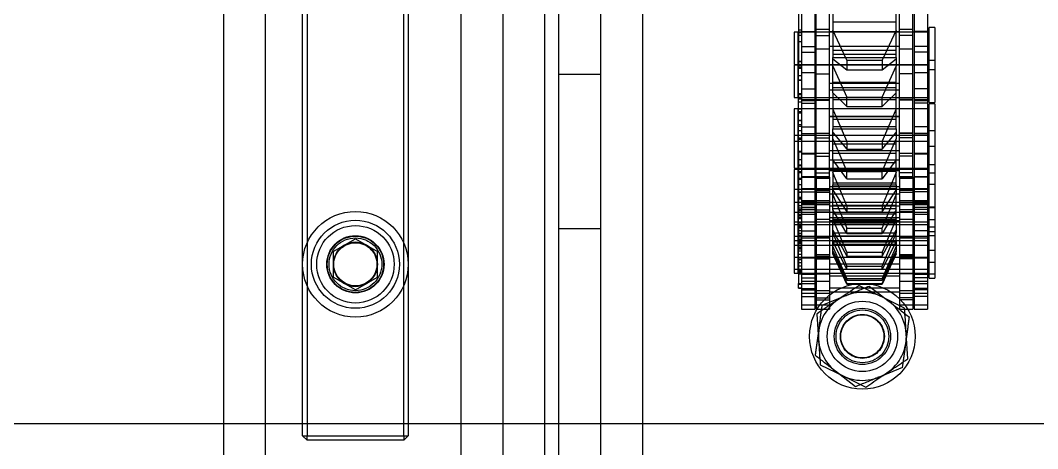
# Model space of a CAD drawing. Header units: metres. Extents: x 0 to 63075, y 0 to 44550.
# Drawn here: x 14254.1 to 14369.7, y 24550 to 24598.7 of the extents above; entities that cross this region are included whole.
import ezdxf

# ---------------------------------------------------------------- set-up
doc = ezdxf.new("R2010")
doc.units = ezdxf.units.M
doc.header["$LTSCALE"] = 75
for name, pattern in [('CENTER2', [28.575, 19.05, -3.175, 3.175, -3.175]), ('CENTERX2', [101.6, 63.5, -12.7, 12.7, -12.7]), ('HIDDEN2', [4.7625, 3.175, -1.5875])]:
    doc.linetypes.add(name, pattern=pattern)
for name, color, linetype in [('SC1', 7, 'CENTER2'), ('SDM', 7, 'Continuous'), ('SL1', 8, 'Continuous'), ('SL4', 4, 'Continuous'), ('ST1', 7, 'HIDDEN2')]:
    doc.layers.add(name, color=color, linetype=linetype)

# ---------------------------------------------------------------- blocks, each defined once
blk = doc.blocks.new('A$C29c634ac')
at = {"layer": 'SL1'}
blk.add_line((6720.01, 1884.47), (5380.01, 1884.47), dxfattribs=at)
blk = doc.blocks.new('A$Ca53c419a')
at = {"layer": 'SL4'}
for p, q in [((378.02, 533.86), (91.19, 533.86)), ((378.19, 529.11), (86.44, 529.11)), ((138.3, 518.86), (139.74, 521.37)), ((142.64, 521.37), (139.74, 521.37)), ((142.64, 521.37), (144.09, 518.86)), ((138.3, 518.86), (139.74, 516.35)), ((144.09, 518.86), (142.64, 516.35)), ((139.74, 516.35), (142.64, 516.35)), ((344.4, 506.88), (117.69, 506.88)), ((378.19, 502.11), (86.44, 502.11)), ((381.19, 497.36), (91.19, 497.36)), ((1004.76, 495.77), (54.76, 495.77)), ((215, 486.24), (59.76, 486.24)), ((129.78, 466.03), (128.51, 463.44)), ((135.54, 466.42), (132.66, 466.23)), ((136.22, 456.45), (137.49, 459.04)), ((130.46, 456.06), (133.34, 456.25))]:
    blk.add_line(p, q, dxfattribs=at)
for radius in [6, 5, 4.4]:
    blk.add_circle((141.19, 518.86), radius, dxfattribs=at)
for centre, radius, start, end in [((141.19, 518.86), 2.51, 90, 150), ((141.19, 518.86), 2.51, 30, 90), ((141.19, 518.86), 2.51, 150, 210), ((141.19, 518.86), 2.51, 330, 30), ((141.19, 518.86), 2.51, 210, 270), ((141.19, 518.86), 2.51, 270, 330), ((133, 461.24), 5, 93.8649, 153.8649), ((133, 461.24), 5, 33.8649, 93.8649), ((133, 461.24), 5, 333.8649, 33.8649), ((133, 461.24), 5, 153.8649, 213.8649), ((133, 461.24), 5, 273.8649, 333.8649), ((133, 461.24), 5, 213.8649, 273.8649)]:
    blk.add_arc(centre, radius, start, end, dxfattribs=at)
for points, knots in [([(132.66, 466.23), (132.59, 466.22), (131.62, 466.16), (130.67, 466.09), (129.78, 466.03)], [0, 0, 0, 0, 0.070201, 1, 1, 1, 1]), ([(137.15, 464.03), (137.03, 464.21), (136.48, 465.03), (135.95, 465.82), (135.54, 466.42)], [0, 0, 0, 0, 0.231849, 1, 1, 1, 1]), ([(138.76, 461.63), (138.65, 461.79), (138.13, 462.57), (137.58, 463.39), (137.15, 464.03)], [0, 0, 0, 0, 0.211001, 1, 1, 1, 1]), ([(128.51, 463.44), (128.48, 463.38), (128.05, 462.51), (127.63, 461.65), (127.24, 460.85)], [0, 0, 0, 0, 0.0702006, 1, 1, 1, 1]), ([(137.49, 459.04), (137.52, 459.1), (137.95, 459.97), (138.37, 460.83), (138.76, 461.63)], [0, 0, 0, 0, 0.070201, 1, 1, 1, 1]), ([(127.24, 460.85), (127.65, 460.24), (128.18, 459.45), (128.72, 458.64), (128.85, 458.45)], [0, 0, 0, 0, 0.7681507, 1, 1, 1, 1]), ([(128.85, 458.45), (129.28, 457.81), (129.82, 457), (130.35, 456.22), (130.46, 456.06)], [0, 0, 0, 0, 0.788999, 1, 1, 1, 1]), ([(133.34, 456.25), (133.41, 456.26), (134.38, 456.32), (135.33, 456.39), (136.22, 456.45)], [0, 0, 0, 0, 0.070201, 1, 1, 1, 1])]:
    blk.add_open_spline(points, degree=3, knots=knots, dxfattribs=at)
at = {"layer": 'ST1'}
for p, q in [((381.19, 529.11), (86.44, 529.11)), ((121.69, 524.86), (121.19, 524.36)), ((121.19, 524.36), (121.69, 524.36)), ((121.19, 513.36), (121.19, 524.36)), ((121.69, 524.86), (121.69, 524.36)), ((121.69, 524.86), (340.69, 524.86)), ((121.69, 524.36), (121.69, 513.36)), ((340.69, 524.36), (121.69, 524.36)), ((121.19, 513.36), (121.69, 512.86)), ((121.69, 513.36), (121.19, 513.36)), ((121.69, 513.36), (340.69, 513.36)), ((121.69, 513.36), (121.69, 512.86)), ((340.69, 512.86), (121.69, 512.86)), ((381.19, 506.88), (81.19, 506.88)), ((378.19, 497.36), (91.19, 497.36)), ((145.26, 495.77), (145.26, 491)), ((162.76, 491), (162.76, 495.77)), ((1004.76, 491), (4.76, 491)), ((138.47, 468.49), (138.94, 468.49)), ((138.47, 468.49), (138.47, 468.16)), ((138.51, 468.49), (138.51, 468.16)), ((138.94, 468.49), (139.02, 468.49)), ((138.94, 468.49), (138.94, 468.16)), ((139.02, 468.49), (139.02, 468.16)), ((141.74, 468.49), (139.02, 468.49)), ((140.1, 468.49), (140.1, 468.16)), ((140.64, 469), (140.18, 469)), ((140.18, 469), (140.18, 468.53)), ((140.18, 468.53), (140.64, 468.53)), ((140.18, 468.49), (140.18, 466.64)), ((140.32, 468.49), (140.32, 468.16)), ((140.4, 468.49), (140.4, 468.16)), ((140.45, 468.16), (140.45, 468.49)), ((140.55, 468.53), (140.55, 468.16)), ((143.37, 469), (140.64, 469)), ((140.64, 469), (140.64, 468.53)), ((140.64, 468.53), (143.37, 468.53)), ((140.64, 468.49), (140.64, 466.64)), ((141.01, 468.53), (141.01, 468.16)), ((141.38, 468.49), (141.38, 468.16)), ((141.74, 468.49), (141.74, 468.16)), ((141.74, 468.49), (144.46, 468.49)), ((141.75, 468.16), (141.75, 468.49)), ((141.97, 468.49), (141.97, 468.16)), ((141.99, 469), (141.99, 468.53)), ((141.99, 468.49), (141.99, 466.64)), ((142.35, 468.53), (142.35, 468.16)), ((142.72, 468.49), (142.72, 468.16)), ((142.92, 468.16), (142.92, 468.49)), ((142.94, 468.49), (142.94, 468.16)), ((143.02, 468.49), (143.02, 468.16)), ((143.13, 468.49), (143.13, 468.16)), ((143.33, 468.49), (143.33, 468.16)), ((145.61, 469), (143.37, 469)), ((143.37, 469), (143.37, 468.53)), ((143.37, 468.53), (147.06, 468.53)), ((143.37, 468.49), (143.37, 466.64)), ((143.5, 468.16), (143.5, 468.53)), ((143.65, 468.49), (143.65, 468.16)), ((143.7, 468.49), (143.7, 468.16)), ((143.74, 468.53), (143.74, 468.16)), ((143.87, 468.53), (143.87, 469)), ((143.87, 466.64), (143.87, 468.49)), ((143.96, 468.16), (143.96, 468.53)), ((144, 468.49), (144, 468.16)), ((144.01, 468.49), (144.01, 468.16)), ((144.05, 468.16), (144.05, 468.49)), ((144.3, 468.49), (144.3, 468.16)), ((144.33, 468.53), (144.33, 469)), ((144.33, 466.64), (144.33, 468.49)), ((144.46, 468.49), (144.46, 468.16)), ((145.73, 468.49), (144.48, 468.49)), ((144.48, 468.49), (144.48, 468.16)), ((144.74, 468.49), (144.74, 468.16)), ((145.01, 468.49), (145.01, 468.16)), ((145.31, 468.16), (145.31, 468.53)), ((145.4, 468.49), (145.4, 468.16)), ((145.54, 468.49), (145.54, 468.16)), ((147.06, 469), (145.61, 469)), ((145.68, 468.53), (145.68, 469)), ((145.68, 466.64), (145.68, 468.49)), ((145.73, 468.49), (145.73, 468.16)), ((145.73, 468.49), (146.55, 468.49)), ((145.95, 468.49), (145.95, 468.16)), ((145.96, 468.49), (145.96, 468.16)), ((146.01, 469), (146.01, 468.53)), ((146.01, 468.49), (146.01, 466.64)), ((146.03, 468.49), (146.03, 468.16)), ((146.38, 468.53), (146.38, 468.16)), ((146.55, 468.49), (147.13, 468.49)), ((146.55, 468.49), (146.55, 468.16)), ((146.69, 468.16), (146.69, 468.53)), ((146.89, 468.49), (146.89, 468.16)), ((148.26, 469), (147.06, 469)), ((147.06, 468.53), (147.06, 469)), ((147.06, 468.53), (148.26, 468.53)), ((147.06, 466.64), (147.06, 468.49)), ((147.13, 468.49), (147.13, 468.16)), ((154.03, 468.49), (147.13, 468.49)), ((147.35, 468.49), (147.35, 468.16)), ((147.35, 468.49), (147.35, 468.16)), ((147.38, 468.16), (147.38, 468.49)), ((147.59, 468.49), (147.59, 468.16)), ((147.86, 468.49), (147.86, 468.16)), ((151.11, 469), (148.26, 469)), ((148.26, 469), (148.26, 468.53)), ((148.26, 468.53), (151.95, 468.53)), ((148.26, 468.49), (148.26, 466.64)), ((148.62, 468.49), (148.62, 468.16)), ((148.63, 468.53), (148.63, 468.16)), ((148.68, 468.49), (148.68, 468.16)), ((148.76, 468.16), (148.76, 468.49)), ((149.33, 468.16), (149.33, 468.53)), ((149.41, 468.49), (149.41, 468.16)), ((149.7, 468.53), (149.7, 469)), ((149.7, 466.64), (149.7, 468.49)), ((150.24, 468.49), (150.24, 468.16)), ((150.85, 468.49), (150.85, 468.16)), ((150.97, 468.49), (150.97, 468.16)), ((151.95, 469), (151.11, 469)), ((151.58, 468.16), (151.58, 468.53)), ((151.73, 468.49), (151.73, 468.16)), ((151.95, 468.53), (151.95, 469)), ((151.95, 466.64), (151.95, 468.49)), ((153.08, 469), (152.12, 469)), ((152.12, 469), (152.12, 468.53)), ((152.12, 468.53), (155.17, 468.53)), ((152.12, 468.49), (152.12, 466.64)), ((152.41, 468.49), (152.41, 468.16)), ((152.49, 468.53), (152.49, 468.16)), ((155.17, 469), (153.08, 469)), ((153.09, 468.49), (153.09, 468.16)), ((153.96, 468.49), (153.96, 468.16)), ((154.03, 468.49), (154.03, 468.16)), ((154.03, 468.49), (157.53, 468.49)), ((158.02, 469), (155.17, 469)), ((155.17, 469), (155.17, 468.53)), ((155.17, 468.53), (158.86, 468.53)), ((155.17, 468.49), (155.17, 466.64)), ((155.39, 468.49), (155.39, 468.16)), ((155.44, 468.16), (155.44, 468.53)), ((155.54, 468.53), (155.54, 468.16)), ((155.81, 468.53), (155.81, 469)), ((155.81, 466.64), (155.81, 468.49)), ((156.38, 468.49), (156.38, 468.16)), ((156.88, 468.49), (156.88, 468.16)), ((157.08, 468.49), (157.08, 468.16)), ((157.52, 468.49), (158.86, 468.49)), ((157.52, 468.16), (157.52, 468.49)), ((157.53, 468.49), (157.53, 468.16)), ((158.86, 469), (158.02, 469)), ((158.41, 468.49), (158.41, 468.16)), ((158.49, 468.16), (158.49, 468.53)), ((158.55, 468.49), (158.55, 468.16)), ((158.86, 468.53), (158.86, 469)), ((158.86, 468.49), (158.86, 468.16)), ((158.86, 468.49), (160.01, 468.49)), ((158.86, 466.64), (158.86, 468.49)), ((159.65, 468.49), (159.65, 468.16)), ((160, 468.49), (160, 468.16)), ((160.01, 468.49), (160.01, 468.16)), ((160.01, 468.49), (160.57, 468.49)), ((160.57, 469), (160.12, 469)), ((160.12, 469), (160.12, 468.53)), ((160.12, 468.53), (163.81, 468.53)), ((160.16, 468.49), (160.16, 468.16)), ((160.48, 468.49), (160.48, 468.16)), ((160.49, 468.53), (160.49, 468.16)), ((163.81, 469), (160.57, 469)), ((160.57, 468.49), (162.16, 468.49)), ((160.57, 468.16), (160.57, 468.49)), ((162.09, 468.49), (162.09, 468.16)), ((162.16, 468.49), (163.6, 468.49)), ((162.16, 468.49), (162.16, 468.16)), ((162.62, 468.49), (162.62, 468.16)), ((163.44, 468.16), (163.44, 468.53)), ((163.6, 468.49), (163.6, 468.16)), ((173.82, 468.49), (163.6, 468.49)), ((163.77, 468.49), (163.77, 468.16)), ((163.81, 468.53), (163.81, 469)), ((163.81, 466.64), (163.81, 468.49)), ((167.2, 469), (163.87, 469)), ((163.87, 469), (163.87, 468.53)), ((163.87, 468.53), (167.56, 468.53)), ((163.87, 468.49), (163.87, 466.64)), ((164.24, 468.53), (164.24, 468.16)), ((164.28, 468.49), (164.28, 468.16)), ((166.49, 468.49), (166.49, 468.16)), ((167.19, 468.16), (167.19, 468.53)), ((167.56, 469), (167.2, 469)), ((167.54, 468.49), (167.54, 468.16)), ((167.56, 468.53), (167.56, 469)), ((167.56, 466.64), (167.56, 468.49)), ((167.83, 468.49), (167.83, 468.16)), ((136.57, 468.16), (136.1, 468.16)), ((136.1, 468.16), (136.1, 466.64)), ((138.29, 468.16), (136.57, 468.16)), ((136.57, 468.16), (136.57, 466.64)), ((137.53, 468.16), (137.53, 466.64)), ((137.91, 468.16), (137.91, 466.64)), ((138.29, 468.16), (138.29, 466.64)), ((139.29, 468.16), (138.29, 468.16)), ((138.43, 468.16), (138.43, 466.64)), ((138.96, 466.64), (138.96, 468.16)), ((144.19, 468.16), (139.29, 468.16)), ((139.29, 468.16), (139.29, 466.64)), ((139.65, 468.16), (139.65, 466.64)), ((140.01, 466.64), (140.01, 468.16)), ((140.18, 468.16), (140.18, 453.66)), ((140.64, 468.16), (140.64, 453.66)), ((141.93, 468.16), (141.93, 466.64)), ((141.99, 468.16), (141.99, 453.66)), ((143.37, 468.16), (143.37, 453.66)), ((143.87, 453.66), (143.87, 468.16)), ((147.64, 468.16), (144.19, 468.16)), ((144.19, 468.16), (144.19, 466.64)), ((144.33, 453.66), (144.33, 468.16)), ((145, 468.16), (145, 466.64)), ((145.68, 453.66), (145.68, 468.16)), ((146.01, 468.16), (146.01, 453.66)), ((146.9, 468.16), (146.9, 466.64)), ((147.06, 453.66), (147.06, 468.16)), ((147.42, 468.16), (147.42, 466.64)), ((147.64, 468.16), (147.64, 466.64)), ((151.1, 468.16), (147.64, 468.16)), ((147.69, 468.16), (147.69, 466.64)), ((147.94, 466.64), (147.94, 468.16)), ((148.05, 468.16), (148.05, 466.64)), ((148.05, 468.16), (148.05, 466.64)), ((148.06, 468.16), (148.06, 466.64)), ((148.07, 466.64), (148.07, 468.16)), ((148.26, 468.16), (148.26, 453.66)), ((148.32, 468.16), (148.32, 466.64)), ((148.41, 466.64), (148.41, 468.16)), ((149.41, 468.16), (149.41, 466.64)), ((149.7, 453.66), (149.7, 468.16)), ((149.75, 466.64), (149.75, 468.16)), ((151.1, 468.16), (151.1, 466.64)), ((159.89, 468.16), (151.1, 468.16)), ((151.13, 466.64), (151.13, 468.16)), ((151.95, 453.66), (151.95, 468.16)), ((152.12, 468.16), (152.12, 453.66)), ((153.75, 468.16), (153.75, 466.64)), ((153.76, 468.16), (153.76, 466.64)), ((153.77, 466.64), (153.77, 468.16)), ((155.17, 468.16), (155.17, 453.66)), ((155.81, 453.66), (155.81, 468.16)), ((156.03, 468.16), (156.03, 466.64)), ((156.04, 468.16), (156.04, 466.64)), ((156.82, 468.16), (156.82, 466.64)), ((158.86, 453.66), (158.86, 468.16)), ((159.48, 468.16), (159.48, 466.64)), ((165.3, 468.16), (159.8, 468.16)), ((159.8, 468.16), (159.8, 466.64)), ((159.89, 466.64), (159.89, 468.16)), ((160.12, 468.16), (160.12, 466.64)), ((160.12, 468.16), (160.12, 453.66)), ((161.12, 468.16), (161.12, 466.64)), ((162.93, 466.64), (162.93, 468.16)), ((163.81, 453.66), (163.81, 468.16)), ((163.87, 468.16), (163.87, 453.66)), ((165.3, 468.16), (165.3, 466.64)), ((170.4, 468.16), (165.3, 468.16)), ((165.93, 468.16), (165.93, 466.64)), ((167.56, 453.66), (167.56, 468.16)), ((167.63, 468.16), (167.63, 466.64)), ((136.57, 466.64), (136.1, 466.64)), ((136.57, 466.49), (136.1, 466.49)), ((136.1, 466.49), (136.1, 464.96)), ((138.29, 466.64), (136.57, 466.64)), ((139.29, 466.49), (136.57, 466.49)), ((136.57, 466.49), (136.57, 464.96)), ((137.15, 466.49), (137.15, 464.96)), ((137.38, 466.49), (137.38, 464.96)), ((137.91, 466.49), (137.91, 464.96)), ((138.19, 464.96), (138.19, 466.49)), ((139.29, 466.64), (138.29, 466.64)), ((144.19, 466.64), (139.29, 466.64)), ((141.82, 466.49), (139.29, 466.49)), ((139.29, 466.49), (139.29, 464.96)), ((140.1, 466.49), (140.1, 464.96)), ((140.18, 466.49), (140.18, 464.96)), ((140.64, 466.49), (140.64, 464.96)), ((141.82, 466.49), (141.82, 464.96)), ((144.19, 466.49), (141.82, 466.49)), ((141.93, 466.49), (141.93, 464.96)), ((141.99, 466.49), (141.99, 464.96)), ((142.11, 466.49), (142.11, 464.96)), ((142.28, 464.96), (142.28, 466.49)), ((143.37, 466.49), (143.37, 464.96)), ((143.87, 464.96), (143.87, 466.49)), ((147.64, 466.64), (144.19, 466.64)), ((151.09, 466.49), (144.19, 466.49)), ((144.19, 466.49), (144.19, 464.96)), ((144.27, 466.49), (144.27, 464.96)), ((144.33, 464.96), (144.33, 466.49)), ((144.36, 464.96), (144.36, 466.49)), ((145.68, 464.96), (145.68, 466.49)), ((146.01, 466.49), (146.01, 464.96)), ((146.32, 466.49), (146.32, 464.96)), ((147.06, 464.96), (147.06, 466.49)), ((147.13, 466.49), (147.13, 464.96)), ((147.36, 466.49), (147.36, 464.96)), ((151.1, 466.64), (147.64, 466.64)), ((147.94, 464.96), (147.94, 466.49)), ((148.05, 466.49), (148.05, 464.96)), ((148.26, 466.49), (148.26, 464.96)), ((148.41, 464.96), (148.41, 466.49)), ((149.4, 466.49), (149.4, 464.96)), ((149.58, 466.49), (149.58, 464.96)), ((149.7, 464.96), (149.7, 466.49)), ((149.75, 464.96), (149.75, 466.49)), ((150.96, 466.49), (150.96, 464.96)), ((151.05, 466.49), (151.05, 464.96)), ((151.09, 466.49), (155.55, 466.49)), ((151.09, 466.49), (151.09, 464.96)), ((159.89, 466.64), (151.1, 466.64)), ((151.13, 464.96), (151.13, 466.49)), ((151.59, 466.49), (151.59, 464.96)), ((151.95, 464.96), (151.95, 466.49)), ((152.08, 466.49), (152.08, 464.96)), ((152.12, 466.49), (152.12, 464.96)), ((153.49, 466.49), (153.49, 464.96)), ((153.77, 464.96), (153.77, 466.49)), ((155.17, 466.49), (155.17, 464.96)), ((155.55, 466.49), (155.55, 464.96)), ((155.55, 466.49), (159.9, 466.49)), ((155.81, 464.96), (155.81, 466.49)), ((156.03, 464.96), (156.03, 466.49)), ((156.08, 466.49), (156.08, 464.96)), ((158.86, 464.96), (158.86, 466.49)), ((165.3, 466.64), (159.8, 466.64)), ((159.85, 466.49), (159.85, 464.96)), ((159.9, 466.49), (159.9, 464.96)), ((159.9, 466.49), (170.01, 466.49)), ((160.12, 466.49), (160.12, 464.96)), ((162.83, 466.49), (162.83, 464.96)), ((163.81, 464.96), (163.81, 466.49)), ((163.85, 466.49), (163.85, 464.96)), ((163.87, 466.49), (163.87, 464.96)), ((170.4, 466.64), (165.3, 466.64)), ((165.68, 466.49), (165.68, 464.96)), ((167.18, 466.49), (167.18, 464.96)), ((167.56, 464.96), (167.56, 466.49)), ((167.88, 464.96), (167.88, 466.49)), ((136.57, 464.96), (136.1, 464.96)), ((136.54, 465.8), (137.63, 463.13)), ((139.29, 464.96), (136.57, 464.96)), ((138.06, 464.96), (138.06, 457.03)), ((138.53, 464.96), (138.53, 457.03)), ((141.82, 464.96), (139.29, 464.96)), ((139.87, 464.96), (139.87, 457.03)), ((140.18, 464.96), (140.18, 457.03)), ((140.64, 464.96), (140.64, 457.03)), ((141.25, 464.96), (141.25, 457.03)), ((144.19, 464.96), (141.82, 464.96)), ((141.99, 464.96), (141.99, 457.03)), ((143.37, 464.96), (143.37, 457.03)), ((143.87, 457.03), (143.87, 464.96)), ((143.89, 464.96), (143.89, 457.03)), ((151.09, 464.96), (144.19, 464.96)), ((144.33, 457.03), (144.33, 464.96)), ((145.68, 457.03), (145.68, 464.96)), ((145.98, 457.03), (145.98, 464.96)), ((146.01, 464.96), (146.01, 457.03)), ((146.15, 464.96), (146.15, 457.03)), ((146.45, 457.03), (146.45, 464.96)), ((147.06, 457.03), (147.06, 464.96)), ((147.79, 457.03), (147.79, 464.96)), ((148.26, 464.96), (148.26, 457.03)), ((149.17, 457.03), (149.17, 464.96)), ((149.7, 457.03), (149.7, 464.96)), ((150.01, 464.96), (150.01, 457.03)), ((151.09, 464.96), (155.55, 464.96)), ((151.81, 457.03), (151.81, 464.96)), ((151.95, 457.03), (151.95, 464.96)), ((152.12, 464.96), (152.12, 457.03)), ((153.05, 464.96), (153.05, 457.03)), ((154.07, 457.03), (154.07, 464.96)), ((155.17, 464.96), (155.17, 457.03)), ((155.55, 464.96), (159.9, 464.96)), ((155.81, 457.03), (155.81, 464.96)), ((157.93, 457.03), (157.93, 464.96)), ((158, 464.96), (158, 457.03)), ((158.86, 457.03), (158.86, 464.96)), ((159.9, 464.96), (170.01, 464.96)), ((160.12, 464.96), (160.12, 457.03)), ((160.97, 457.03), (160.97, 464.96)), ((161.76, 464.96), (161.76, 457.03)), ((163.81, 457.03), (163.81, 464.96)), ((163.87, 464.96), (163.87, 457.03)), ((165.92, 457.03), (165.92, 464.96)), ((167.56, 457.03), (167.56, 464.96)), ((167.64, 464.96), (167.64, 457.03)), ((127.28, 462.02), (129.05, 464.3)), ((138.92, 463), (142.38, 464.6)), ((142.59, 464.6), (139, 463)), ((142.7, 464.6), (139.38, 463)), ((139.58, 463), (143.26, 464.6)), ((140.64, 463), (143.76, 464.6)), ((144.74, 464.6), (140.98, 463)), ((145.06, 464.6), (142.13, 463)), ((142.38, 464.6), (142.59, 464.6)), ((142.58, 463), (146.37, 464.6)), ((142.59, 464.6), (143.73, 464.6)), ((143.48, 464.6), (143.48, 457.4)), ((143.73, 464.6), (143.73, 457.4)), ((143.76, 464.6), (144.74, 464.6)), ((143.77, 464.6), (143.77, 457.4)), ((144.41, 464.6), (144.41, 457.4)), ((144.68, 463), (147.36, 464.6)), ((144.74, 464.6), (145.9, 464.6)), ((144.78, 464.6), (144.78, 457.4)), ((149.08, 464.6), (145.28, 463)), ((145.9, 464.6), (145.9, 457.4)), ((147.36, 464.6), (145.9, 464.6)), ((146.04, 464.6), (146.04, 457.4)), ((146.26, 457.4), (146.26, 464.6)), ((146.9, 457.4), (146.9, 464.6)), ((149.6, 464.6), (147.14, 463)), ((147.36, 464.6), (149.08, 464.6)), ((147.53, 464.6), (147.53, 457.4)), ((147.84, 463), (151.62, 464.6)), ((147.88, 457.4), (147.88, 464.6)), ((148.26, 464.6), (148.26, 457.4)), ((149.08, 464.6), (150.22, 464.6)), ((149.78, 457.4), (149.78, 464.6)), ((150.22, 464.6), (150.22, 457.4)), ((153.06, 464.6), (150.22, 464.6)), ((150.45, 464.6), (150.45, 457.4)), ((150.91, 463), (153.06, 464.6)), ((151.72, 457.4), (151.72, 464.6)), ((155.46, 464.6), (151.74, 463)), ((152.75, 464.6), (152.75, 457.4)), ((153.06, 464.6), (155.46, 464.6)), ((153.82, 464.6), (153.82, 457.4)), ((156.16, 464.6), (154.26, 463)), ((154.82, 457.4), (154.82, 464.6)), ((155.19, 463), (158.84, 464.6)), ((155.46, 464.6), (156.56, 464.6)), ((156.56, 464.6), (156.56, 457.4)), ((160.68, 464.6), (156.56, 464.6)), ((156.86, 464.6), (156.86, 457.4)), ((157.65, 457.4), (157.65, 464.6)), ((159.12, 463), (160.68, 464.6)), ((159.9, 464.6), (159.9, 457.4)), ((163.68, 464.6), (160.16, 463)), ((160.68, 464.6), (163.68, 464.6)), ((161.27, 464.6), (161.27, 457.4)), ((161.85, 457.4), (161.85, 464.6)), ((164.55, 464.6), (163.27, 463)), ((163.68, 464.6), (164.7, 464.6)), ((164.39, 463), (167.78, 464.6)), ((164.7, 464.6), (164.7, 457.4)), ((169.97, 464.6), (164.7, 464.6)), ((165.06, 464.6), (165.06, 457.4)), ((165.48, 457.4), (165.48, 464.6)), ((168.75, 464.6), (168.75, 457.4)), ((138.92, 463), (139, 463)), ((138.92, 463), (138.92, 459)), ((139, 463), (139, 459)), ((139.38, 463), (139.38, 459)), ((139.58, 463), (139.38, 463)), ((139.58, 463), (139.58, 459)), ((140.64, 463), (140.98, 463)), ((140.64, 463), (140.64, 459)), ((140.98, 463), (140.98, 459)), ((142.13, 463), (142.13, 459)), ((142.58, 463), (142.13, 463)), ((142.58, 463), (142.58, 459)), ((144.68, 463), (145.28, 463)), ((144.68, 463), (144.68, 459)), ((145.28, 463), (145.28, 459)), ((147.14, 463), (147.14, 459)), ((147.84, 463), (147.14, 463)), ((147.84, 463), (147.84, 459)), ((150.91, 463), (151.74, 463)), ((150.91, 463), (150.91, 459)), ((151.74, 463), (151.74, 459)), ((154.26, 463), (154.26, 459)), ((155.19, 463), (154.26, 463)), ((155.19, 463), (155.19, 459)), ((159.12, 463), (159.12, 459)), ((159.12, 463), (160.16, 463)), ((160.16, 463), (160.16, 459)), ((163.27, 463), (163.27, 459)), ((164.39, 463), (163.27, 463)), ((164.39, 463), (164.39, 459)), ((138.72, 460.46), (136.95, 458.18)), ((129.46, 456.68), (128.37, 459.35)), ((142.38, 457.4), (138.92, 459)), ((138.92, 459), (139, 459)), ((139, 459), (142.59, 457.4)), ((139.38, 459), (142.7, 457.4)), ((139.58, 459), (139.38, 459)), ((143.26, 457.4), (139.58, 459)), ((143.76, 457.4), (140.64, 459)), ((140.64, 459), (140.98, 459)), ((140.98, 459), (144.74, 457.4)), ((142.13, 459), (145.06, 457.4)), ((142.58, 459), (142.13, 459)), ((146.37, 457.4), (142.58, 459)), ((147.36, 457.4), (144.68, 459)), ((144.68, 459), (145.28, 459)), ((145.28, 459), (149.08, 457.4)), ((147.14, 459), (149.6, 457.4)), ((147.84, 459), (147.14, 459)), ((151.62, 457.4), (147.84, 459)), ((153.06, 457.4), (150.91, 459)), ((150.91, 459), (151.74, 459)), ((151.74, 459), (155.46, 457.4)), ((154.26, 459), (156.16, 457.4)), ((155.19, 459), (154.26, 459)), ((158.84, 457.4), (155.19, 459)), ((159.12, 459), (160.16, 459)), ((160.68, 457.4), (159.12, 459)), ((160.16, 459), (163.68, 457.4)), ((163.27, 459), (164.55, 457.4)), ((164.39, 459), (163.27, 459)), ((167.78, 457.4), (164.39, 459)), ((136.57, 457.03), (136.1, 457.03)), ((136.1, 457.03), (136.1, 455.52)), ((139.29, 457.03), (136.57, 457.03)), ((136.57, 457.03), (136.57, 455.52)), ((137.15, 455.52), (137.15, 457.03)), ((137.38, 455.52), (137.38, 457.03)), ((137.91, 457.03), (137.91, 455.52)), ((138.19, 455.52), (138.19, 457.03)), ((141.82, 457.03), (139.29, 457.03)), ((139.29, 457.03), (139.29, 455.52)), ((140.1, 455.52), (140.1, 457.03)), ((140.18, 457.03), (140.18, 455.52)), ((140.64, 457.03), (140.64, 455.52)), ((141.82, 455.52), (141.82, 457.03)), ((144.19, 457.03), (141.82, 457.03)), ((141.93, 457.03), (141.93, 455.52)), ((141.99, 457.03), (141.99, 455.52)), ((142.11, 455.52), (142.11, 457.03)), ((142.28, 455.52), (142.28, 457.03)), ((142.38, 457.4), (142.59, 457.4)), ((143.73, 457.4), (142.59, 457.4)), ((143.37, 457.03), (143.37, 455.52)), ((143.76, 457.4), (144.74, 457.4)), ((143.87, 455.52), (143.87, 457.03)), ((151.09, 457.03), (144.19, 457.03)), ((144.19, 457.03), (144.19, 455.52)), ((144.27, 455.52), (144.27, 457.03)), ((144.33, 455.52), (144.33, 457.03)), ((144.36, 455.52), (144.36, 457.03)), ((145.9, 457.4), (144.74, 457.4)), ((145.68, 455.52), (145.68, 457.03)), ((145.9, 457.4), (147.36, 457.4)), ((146.01, 457.03), (146.01, 455.52)), ((146.32, 457.03), (146.32, 455.52)), ((147.06, 455.52), (147.06, 457.03)), ((147.13, 455.52), (147.13, 457.03)), ((147.36, 457.4), (149.08, 457.4)), ((147.36, 455.52), (147.36, 457.03)), ((147.94, 455.52), (147.94, 457.03)), ((148.05, 457.03), (148.05, 455.52)), ((148.26, 457.03), (148.26, 455.52)), ((148.41, 455.52), (148.41, 457.03)), ((150.22, 457.4), (149.08, 457.4)), ((149.4, 457.03), (149.4, 455.52)), ((149.58, 455.52), (149.58, 457.03)), ((149.7, 455.52), (149.7, 457.03)), ((149.75, 455.52), (149.75, 457.03)), ((150.22, 457.4), (153.06, 457.4)), ((150.96, 457.03), (150.96, 455.52)), ((151.05, 455.52), (151.05, 457.03)), ((151.09, 457.03), (155.55, 457.03)), ((151.09, 457.03), (151.09, 455.52)), ((151.13, 455.52), (151.13, 457.03)), ((151.59, 455.52), (151.59, 457.03)), ((151.95, 455.52), (151.95, 457.03)), ((152.08, 455.52), (152.08, 457.03)), ((152.12, 457.03), (152.12, 455.52)), ((153.06, 457.4), (155.46, 457.4)), ((153.49, 455.52), (153.49, 457.03)), ((153.77, 455.52), (153.77, 457.03)), ((155.17, 457.03), (155.17, 455.52)), ((156.56, 457.4), (155.46, 457.4)), ((155.55, 455.52), (155.55, 457.03)), ((155.55, 457.03), (159.9, 457.03)), ((155.81, 455.52), (155.81, 457.03)), ((156.03, 455.52), (156.03, 457.03)), ((156.08, 455.52), (156.08, 457.03)), ((156.56, 457.4), (160.68, 457.4)), ((158.86, 455.52), (158.86, 457.03)), ((159.85, 455.52), (159.85, 457.03)), ((159.9, 455.52), (159.9, 457.03)), ((159.9, 457.03), (170.01, 457.03)), ((160.12, 457.03), (160.12, 455.52)), ((160.68, 457.4), (163.68, 457.4)), ((162.83, 455.52), (162.83, 457.03)), ((164.7, 457.4), (163.68, 457.4)), ((163.81, 455.52), (163.81, 457.03)), ((163.85, 455.52), (163.85, 457.03)), ((163.87, 457.03), (163.87, 455.52)), ((164.7, 457.4), (169.97, 457.4)), ((165.68, 457.03), (165.68, 455.52)), ((167.18, 455.52), (167.18, 457.03)), ((167.56, 455.52), (167.56, 457.03)), ((167.88, 455.52), (167.88, 457.03)), ((136.57, 455.52), (136.1, 455.52)), ((136.57, 455.36), (136.1, 455.36)), ((136.1, 455.36), (136.1, 453.84)), ((139.29, 455.52), (136.57, 455.52)), ((138.29, 455.36), (136.57, 455.36)), ((136.57, 455.36), (136.57, 453.84)), ((137.53, 453.84), (137.53, 455.36)), ((137.91, 455.36), (137.91, 453.84)), ((138.29, 453.84), (138.29, 455.36)), ((139.29, 455.36), (138.29, 455.36)), ((138.43, 453.84), (138.43, 455.36)), ((138.96, 453.84), (138.96, 455.36)), ((141.82, 455.52), (139.29, 455.52)), ((144.19, 455.36), (139.29, 455.36)), ((139.29, 455.36), (139.29, 453.84)), ((139.65, 453.84), (139.65, 455.36)), ((140.01, 453.84), (140.01, 455.36)), ((140.18, 455.36), (140.18, 453.84)), ((140.64, 455.36), (140.64, 453.84)), ((144.19, 455.52), (141.82, 455.52)), ((141.93, 455.36), (141.93, 453.84)), ((141.99, 455.36), (141.99, 453.84)), ((143.37, 455.36), (143.37, 453.84)), ((143.87, 453.84), (143.87, 455.36)), ((151.13, 455.52), (144.19, 455.52)), ((147.64, 455.36), (144.19, 455.36)), ((144.19, 455.36), (144.19, 453.84)), ((144.33, 453.84), (144.33, 455.36)), ((145, 453.84), (145, 455.36)), ((145.68, 453.84), (145.68, 455.36)), ((146.01, 455.36), (146.01, 453.84)), ((146.9, 455.36), (146.9, 453.84)), ((147.06, 453.84), (147.06, 455.36)), ((147.42, 453.84), (147.42, 455.36)), ((147.64, 453.84), (147.64, 455.36)), ((151.1, 455.36), (147.64, 455.36)), ((147.69, 455.36), (147.69, 453.84)), ((147.94, 453.84), (147.94, 455.36)), ((148.05, 453.84), (148.05, 455.36)), ((148.05, 455.36), (148.05, 453.84)), ((148.06, 453.84), (148.06, 455.36)), ((148.07, 453.84), (148.07, 455.36)), ((148.26, 455.36), (148.26, 453.84)), ((148.32, 453.84), (148.32, 455.36)), ((148.41, 453.84), (148.41, 455.36)), ((149.41, 453.84), (149.41, 455.36)), ((149.7, 453.84), (149.7, 455.36)), ((149.75, 453.84), (149.75, 455.36)), ((151.09, 455.52), (155.55, 455.52)), ((151.1, 453.84), (151.1, 455.36)), ((159.8, 455.36), (151.1, 455.36)), ((151.13, 453.84), (151.13, 455.36)), ((151.95, 453.84), (151.95, 455.36)), ((152.12, 455.36), (152.12, 453.84)), ((153.75, 455.36), (153.75, 453.84)), ((153.76, 453.84), (153.76, 455.36)), ((153.77, 453.84), (153.77, 455.36)), ((155.17, 455.36), (155.17, 453.84)), ((155.55, 455.52), (159.9, 455.52)), ((155.81, 453.84), (155.81, 455.36)), ((156.03, 453.84), (156.03, 455.36)), ((156.04, 455.36), (156.04, 453.84)), ((156.82, 453.84), (156.82, 455.36)), ((158.86, 453.84), (158.86, 455.36)), ((159.48, 453.84), (159.48, 455.36)), ((165.3, 455.36), (159.8, 455.36)), ((159.8, 455.36), (159.8, 453.84)), ((159.89, 453.84), (159.89, 455.36)), ((159.9, 455.52), (170.01, 455.52)), ((160.12, 455.36), (160.12, 453.84)), ((161.12, 453.84), (161.12, 455.36)), ((162.93, 453.84), (162.93, 455.36)), ((163.81, 453.84), (163.81, 455.36)), ((163.87, 455.36), (163.87, 453.84)), ((165.3, 453.84), (165.3, 455.36)), ((170.4, 455.36), (165.3, 455.36)), ((165.93, 453.84), (165.93, 455.36)), ((167.56, 453.84), (167.56, 455.36)), ((167.63, 453.84), (167.63, 455.36)), ((136.57, 453.84), (136.1, 453.84)), ((138.29, 453.84), (136.57, 453.84)), ((139.29, 453.84), (138.29, 453.84)), ((144.19, 453.84), (139.29, 453.84)), ((139.62, 453.66), (140.09, 453.66)), ((139.62, 453.66), (139.62, 453)), ((140.09, 453.66), (142.81, 453.66)), ((140.09, 453.66), (140.09, 453)), ((141.43, 453.66), (141.43, 453)), ((142.81, 453.66), (145.73, 453.66)), ((142.81, 453.66), (142.81, 453)), ((147.64, 453.84), (144.19, 453.84)), ((144.42, 453), (144.42, 453.66)), ((144.89, 453), (144.89, 453.66)), ((145.46, 453.66), (145.46, 453)), ((145.73, 453.66), (147.61, 453.66)), ((146.23, 453), (146.23, 453.66)), ((147.61, 453.66), (147.71, 453.66)), ((147.61, 453), (147.61, 453.66)), ((151.1, 453.84), (147.64, 453.84)), ((147.71, 453.66), (151.41, 453.66)), ((147.71, 453.66), (147.71, 453)), ((150.25, 453), (150.25, 453.66)), ((159.8, 453.84), (151.1, 453.84)), ((151.41, 453.66), (152.5, 453.66)), ((151.57, 453.66), (151.57, 453)), ((152.5, 453.66), (154.62, 453.66)), ((152.5, 453), (152.5, 453.66)), ((154.62, 453.66), (158.32, 453.66)), ((154.62, 453.66), (154.62, 453)), ((156.36, 453), (156.36, 453.66)), ((158.32, 453.66), (159.41, 453.66)), ((159.41, 453), (159.41, 453.66)), ((159.57, 453.66), (160.15, 453.66)), ((159.57, 453.66), (159.57, 453)), ((165.3, 453.84), (159.8, 453.84)), ((160.15, 453.66), (163.32, 453.66)), ((163.32, 453.66), (167.64, 453.66)), ((163.32, 453.66), (163.32, 453)), ((164.36, 453), (164.36, 453.66)), ((170.4, 453.84), (165.3, 453.84)), ((167.64, 453.66), (168.11, 453.66)), ((168.11, 453), (168.11, 453.66)), ((140.09, 453), (139.62, 453)), ((142.81, 453), (140.09, 453)), ((145.73, 453), (142.81, 453)), ((147.61, 453), (145.73, 453)), ((147.71, 453), (147.61, 453)), ((151.41, 453), (147.71, 453)), ((152.5, 453), (151.41, 453)), ((152.81, 453), (152.5, 453)), ((154.62, 453), (152.81, 453)), ((158.32, 453), (154.62, 453)), ((159.41, 453), (158.32, 453)), ((160.15, 453), (159.57, 453)), ((163.32, 453), (160.15, 453)), ((167.64, 453), (163.32, 453)), ((168.11, 453), (167.64, 453))]:
    blk.add_line(p, q, dxfattribs=at)
for centre, radius in [((141.19, 518.86), 4.4), ((141.19, 518.86), 3.25), ((141.19, 518.86), 3.25), ((141.19, 518.86), 3.2), ((141.19, 518.86), 3), ((141.19, 518.86), 2.5), ((141.19, 518.86), 2.45), ((133, 461.24), 6), ((133, 461.24), 4), ((133, 461.24), 3.2), ((133, 461.24), 3), ((133, 461.24), 2.5), ((133, 461.24), 2.45)]:
    blk.add_circle(centre, radius, dxfattribs=at)
for points, knots in [([(129.05, 464.3), (129.09, 464.36), (129.69, 465.13), (130.27, 465.88), (130.82, 466.58)], [0, 0, 0, 0, 0.070201, 1, 1, 1, 1]), ([(130.82, 466.58), (131.06, 466.55), (131.99, 466.42), (132.96, 466.29), (133.68, 466.19)], [0, 0, 0, 0, 0.257551, 1, 1, 1, 1]), ([(133.68, 466.19), (133.94, 466.16), (134.91, 466.03), (135.85, 465.9), (136.54, 465.8)], [0, 0, 0, 0, 0.268634, 1, 1, 1, 1]), ([(137.63, 463.13), (137.65, 463.07), (138.02, 462.16), (138.38, 461.28), (138.72, 460.46)], [0, 0, 0, 0, 0.070201, 1, 1, 1, 1]), ([(128.37, 459.35), (128.35, 459.41), (127.98, 460.32), (127.62, 461.2), (127.28, 462.02)], [0, 0, 0, 0, 0.070201, 1, 1, 1, 1]), ([(136.95, 458.18), (136.91, 458.12), (136.31, 457.35), (135.73, 456.6), (135.18, 455.9)], [0, 0, 0, 0, 0.070201, 1, 1, 1, 1]), ([(129.46, 456.68), (129.7, 456.64), (130.64, 456.52), (131.6, 456.38), (132.32, 456.29)], [0, 0, 0, 0, 0.257551, 1, 1, 1, 1]), ([(132.32, 456.29), (132.58, 456.25), (133.55, 456.12), (134.49, 455.99), (135.18, 455.9)], [0, 0, 0, 0, 0.268634, 1, 1, 1, 1])]:
    blk.add_open_spline(points, degree=3, knots=knots, dxfattribs=at)

msp = doc.modelspace()

# ---------------------------------------------------------------- linework, layer by layer
at = {"layer": 'SC1', "color": 7, "linetype": 'CENTERX2', "lineweight": 9}
msp.add_line((21442.59, 24551.44), (5680.38, 24551.44), dxfattribs=at)

# ---------------------------------------------------------------- block references
at = {"layer": 'SDM'}
msp.add_blockref('A$C29c634ac', (8259.51, 22668.36), dxfattribs=at)
at = {"layer": 'SDM', "rotation": 90}
msp.add_blockref('A$Ca53c419a', (14811.03, 24429.77), dxfattribs=at)

doc.saveas('drawing.dxf')
